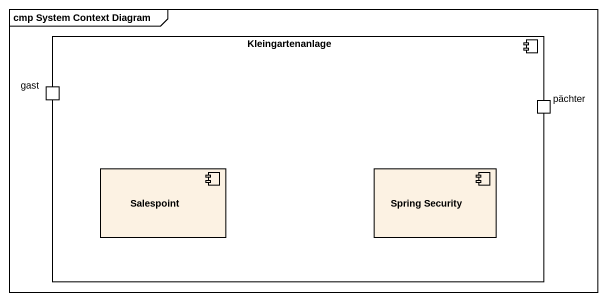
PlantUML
@startuml
mainframe cmp System Context Diagram
component Kleingartenanlage {
  port gast
  port pächter
  component Salespoint
  component "Spring Security" as Spring_Security
}
@enduml
